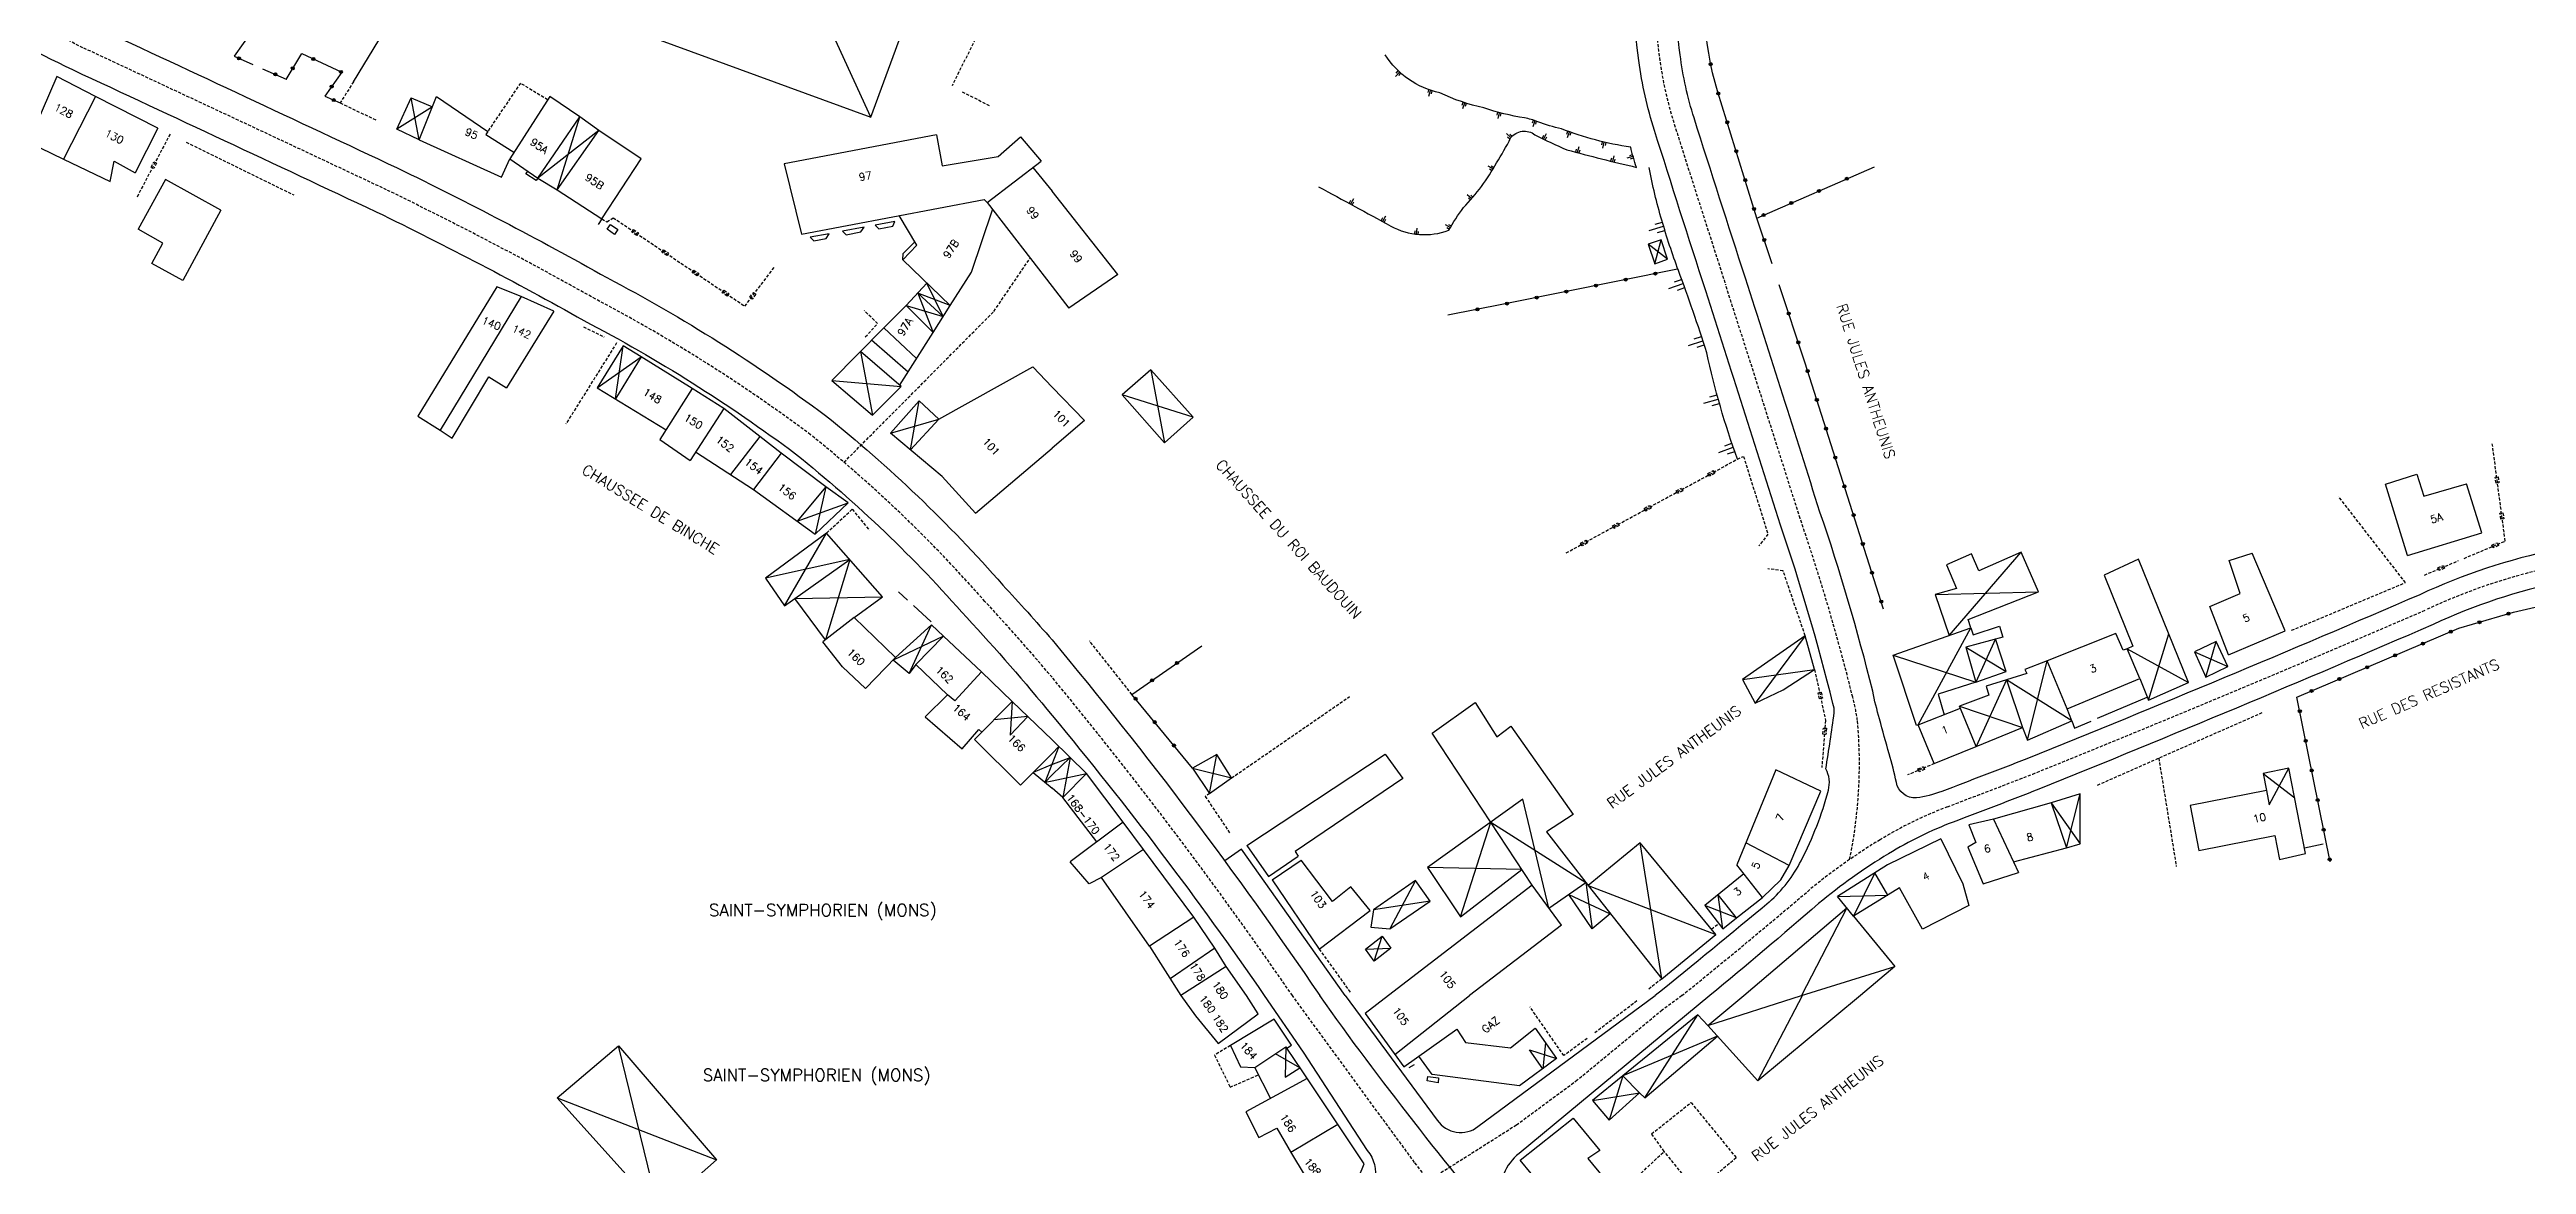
# Model space of a CAD drawing. Header units: millimetres. Extents: x 124000 to 125000, y 125000 to 126000.
# Drawn here: x 124334.3 to 124743.6, y 125472.1 to 125656.4 of the extents above; entities that cross this region are included whole.
import ezdxf
from ezdxf.enums import TextEntityAlignment as Align

# ---------------------------------------------------------------- set-up
doc = ezdxf.new("R2010")
doc.units = ezdxf.units.MM
doc.linetypes.add('DASHED', pattern=[0.75, 0.5, -0.25])
for name, color, linetype in [('W0001', 6, 'DASHED'), ('W0008', 7, 'CONTINUOUS'), ('W0100', 7, 'CONTINUOUS'), ('W0112', 1, 'DASHED'), ('W0211', 2, 'CONTINUOUS'), ('W0310', 3, 'CONTINUOUS'), ('W0322', 7, 'CONTINUOUS'), ('W0471', 7, 'CONTINUOUS'), ('W0980', 7, 'CONTINUOUS'), ('W0984', 7, 'CONTINUOUS'), ('W0989', 7, 'CONTINUOUS'), ('W0991', 7, 'CONTINUOUS')]:
    doc.layers.add(name, color=color, linetype=linetype)
doc.styles.get("Standard").update_dxf_attribs({"font": 'romans.shx', "width": 0.85})

msp = doc.modelspace()

# ---------------------------------------------------------------- linework, layer by layer
at = {"layer": 'W0001'}
for points in [[(124207.81, 125750, 0.008198), (124241.47, 125717.42, 0.017609), (124264.42, 125698.44, 0.053053), (124301.78, 125674.49, -0.012247), (124339.86, 125656.7, -0.001053), (124390.04, 125633.2, -0.015151), (124424.53, 125615.16, -0.039587), (124460.09, 125592.73, -0.044339), (124488.89, 125565.18, -0.012665), (124500, 125552.62, -0.012665)], [(124631.8, 125522.5, 0.07364), (124633.09, 125545.46, 0.029549), (124632.31, 125549.33, 0.022041), (124623.62, 125578.87, 0.001292), (124611.29, 125617.55, -0.001403), (124602.82, 125644.05, -0.044007), (124600.38, 125655.04, -0.099143), (124601.28, 125674.41, -0.031226), (124610.72, 125707.95, -0.023614), (124623.06, 125741.37, -0.000236), (124626.7, 125750)], [(124881.83, 125500, -0.020359), (124842.94, 125523.47, 0.005254), (124785.78, 125560.76, 0.063291), (124766.89, 125569.91, 0.130595), (124749.01, 125571.06, 0.05903), (124727.13, 125563.82, -0.005845), (124662.06, 125536.63, -0.001897), (124647.97, 125531.22, 0.046211), (124636.82, 125525.77, 0.035752), (124624.92, 125517.29, -0.00627), (124604.06, 125500, -0.005417)], [(124500, 125552.62, -0.022263), (124539.72, 125500, -0.022645)], [(124906.83, 125250, 0.078436), (124822.22, 125304.68, 0.036898), (124745.69, 125329.12, -0.067527), (124646.49, 125376.07), (124635.1, 125382.85), (124617.89, 125399.45), (124603.51, 125418.41), (124583.04, 125443.11), (124559.9, 125472.44), (124539.72, 125500)]]:
    msp.add_lwpolyline(points, format="xyb", dxfattribs=at)
for points in [[(124465.62, 125588.16), (124490.4, 125613.12), (124496.37, 125621.91)], [(124604.06, 125500), (124600.82, 125497.6), (124586.8, 125486.01), (124576.73, 125478.58), (124562.27, 125469.43)]]:
    msp.add_lwpolyline(points, dxfattribs=at)
at = {"layer": 'W0008'}
for points in [[(124201.7, 125750, 0.003763), (124238.76, 125714.44, 0.017613), (124261.94, 125695.28, 0.053126), (124300.07, 125670.85, -0.012292), (124338.11, 125653.08, -0.001054), (124388.3, 125629.58, -0.015164), (124422.61, 125611.63, -0.039579), (124457.63, 125589.55, -0.044335), (124485.9, 125562.49, -0.016399), (124500, 125546.32, -0.016399)], [(124213.68, 125750, 0.010498), (124244.17, 125720.39, 0.017605), (124266.91, 125701.6, 0.052978), (124303.49, 125678.13, -0.012202), (124341.6, 125660.32, -0.001053), (124391.77, 125636.83, -0.015138), (124426.45, 125618.69, -0.039594), (124462.55, 125595.91, -0.044343), (124491.87, 125567.87, -0.009083), (124500, 125558.81, -0.009083)], [(124618.51, 125515.46, 0.092685), (124623.79, 125522.31, 0.054849), (124628.29, 125533.96, 0.191988), (124627.86, 125537.49, 0.01014), (124629.24, 125546.78, 0.135654), (124629.03, 125548.28, 0.022241), (124620.36, 125577.79, 0.001293), (124608.02, 125616.5, -0.001403), (124599.55, 125643.01, -0.043876), (124596.98, 125654.56, -0.098707), (124597.93, 125675.19, -0.031132), (124607.46, 125709.04, -0.02358), (124619.9, 125742.71, 0.002528), (124622.95, 125750, -0.411384)], [(124647.01, 125533.75, -0.051975), (124642.84, 125532.69, -0.38246), (124639.52, 125535.26, 0.021413), (124638.34, 125539.96, -0.00766), (124636.74, 125545.74, -0.022456), (124635.61, 125550.32, 0.021888), (124626.89, 125579.94, 0.001291), (124614.57, 125618.61, -0.001403), (124606.1, 125645.08, -0.044154), (124603.79, 125655.52, -0.099635), (124604.63, 125673.63, -0.031323), (124613.98, 125706.87, -0.023649), (124626.23, 125740.03, -0.001935), (124630.46, 125750, 0.002528)], [(124887.28, 125500, -0.020812), (124844.01, 125526.25, 0.002201), (124787.24, 125563.03, 0.063253), (124767.75, 125572.47, 0.130656), (124748.48, 125573.71, 0.05895), (124726.02, 125566.28, -0.00584), (124661.07, 125539.14, -0.001895), (124647.01, 125533.75)], [(124876.31, 125500, -0.027096), (124839.86, 125522.26, 0.005216), (124784.32, 125558.49, 0.063331), (124766.03, 125567.35, 0.130526), (124749.54, 125568.42, 0.059112), (124728.24, 125561.36, -0.00585), (124663.06, 125534.12, -0.001899), (124648.93, 125528.7, 0.046211), (124638.22, 125523.46, 0.03567), (124626.66, 125515.23, -0.00541), (124608.72, 125500, 15.06246)], [(124500, 125558.81, -0.024619), (124544.23, 125500, -0.022645)], [(124500, 125546.32, -0.022645), (124535.07, 125500, 0.97028)], [(124618.51, 125515.46, -0.00332), (124599.69, 125500)], [(124535.07, 125500), (124541.51, 125490.67), (124552.09, 125474.38, -0.235282), (124553.3, 125469.46, -0.386753), (124550.56, 125466.76), (124546.1, 125465.42), (124528.66, 125459.51, 0.01808), (124500, 125448.3)], [(124913.37, 125250, 0.044993), (124868.47, 125285.4, 0.047761), (124810.61, 125314.48, 0.020734), (124752.97, 125331.49, -0.044937), (124701.89, 125350.11, -0.057037), (124649.43, 125382.19, -0.064882), (124607.02, 125422.44), (124576.19, 125459.06, -0.021713), (124544.23, 125500, -0.021713)], [(124548.46, 125500), (124563.66, 125479.39, 0.430779), (124570.38, 125478.35), (124599.69, 125500)], [(124608.72, 125500), (124577.17, 125473.91, 0.126995), (124574.63, 125470.54, 0.242059), (124574.44, 125466.51, 0.041172), (124576.48, 125463.58), (124588.04, 125449.54), (124615.27, 125417.8, 0.065104), (124664.33, 125375.46, 0.051887), (124723.4, 125344.5)]]:
    msp.add_lwpolyline(points, format="xyb", dxfattribs=at)
msp.add_lwpolyline([(124548.46, 125500), (124531.28, 125524.22), (124528.55, 125522.26)], dxfattribs=at)
at = {"layer": 'W0100'}
for points in [[(124432.37, 125659.01), (124470.06, 125645.2), (124483.89, 125682.84), (124446.49, 125696.66), (124432.37, 125659.01), (124483.89, 125682.84)], [(124470.06, 125645.2), (124446.49, 125696.66)], [(124335.56, 125651.93), (124330.89, 125641.09)], [(124341.93, 125648.61), (124335.56, 125651.93)], [(124341.93, 125648.61), (124336.65, 125638.25)], [(124352.21, 125643.4), (124341.93, 125648.61)], [(124395.43, 125641.49), (124391.75, 125643.23), (124394.1, 125648.43), (124397.6, 125646.95), (124391.75, 125643.23)], [(124395.43, 125641.49), (124394.1, 125648.43)], [(124395.43, 125641.49), (124398.26, 125648.62)], [(124398.26, 125648.62), (124406.75, 125642.85), (124406.44, 125642.36), (124411.07, 125639.41)], [(124432.12, 125638.33), (124425.11, 125643.04), (124421.95, 125645.27), (124416.99, 125648.62), (124410.39, 125638.35)], [(124352.21, 125643.4), (124348.48, 125636.04)], [(124425.11, 125643.04), (124415.03, 125635.15), (124418.24, 125633.22), (124421.95, 125645.27)], [(124415.03, 125635.15), (124421.95, 125645.27)], [(124330.89, 125641.09), (124336.65, 125638.25), (124344.36, 125634.57), (124345.01, 125637.95), (124348.48, 125636.04)], [(124395.43, 125641.49), (124409, 125635.31)], [(124418.24, 125633.22), (124425.11, 125643.04)], [(124480.89, 125642.27), (124455.75, 125637.53)], [(124480.89, 125642.27), (124481.85, 125637.16)], [(124481.85, 125637.16), (124491.08, 125638.71), (124494.78, 125641.94), (124498.2, 125637.97)], [(124409, 125635.31), (124410.39, 125638.35)], [(124410.39, 125638.35), (124415.03, 125635.15)], [(124415.03, 125635.15), (124414.75, 125634.73), (124413.04, 125635.86), (124413.36, 125636.3)], [(124425.63, 125628.41), (124432.12, 125638.33)], [(124455.75, 125637.53), (124458.59, 125625.86)], [(124489.28, 125631.09), (124498.2, 125637.97)], [(124496.83, 125636.91), (124500, 125633)], [(124353.5, 125634.89), (124348.97, 125626.7)], [(124362.65, 125629.84), (124353.5, 125634.89)], [(124418.24, 125633.22), (124425.63, 125628.41)], [(124458.59, 125625.86), (124488.8, 125631.63), (124489.28, 125631.09)], [(124489.28, 125631.09), (124500, 125617.23)], [(124510.89, 125619.19), (124500, 125633)], [(124362.65, 125629.84), (124356.38, 125618.22)], [(124425.63, 125628.41), (124425, 125627.45)], [(124468.98, 125627.02), (124465.37, 125626.35)], [(124468.4, 125626.24), (124468.98, 125627.02)], [(124474.02, 125627.95), (124470.77, 125627.35)], [(124471.36, 125626.78), (124470.77, 125627.35)], [(124471.36, 125626.78), (124473.7, 125627.22), (124474.02, 125627.95)], [(124475.34, 125621.61), (124477.66, 125624.06), (124474.74, 125628.94)], [(124486.71, 125619.62), (124490.18, 125629.92)], [(124356.38, 125618.22), (124351.27, 125621.01), (124353.05, 125624.39), (124348.97, 125626.7)], [(124463.17, 125625.94), (124460.05, 125625.36), (124460.62, 125624.8), (124462.66, 125625.18)], [(124462.66, 125625.18), (124463.17, 125625.94)], [(124465.98, 125625.79), (124465.37, 125626.35)], [(124465.98, 125625.79), (124468.4, 125626.24)], [(124475.34, 125621.61), (124475.38, 125622.66), (124477.34, 125624.61)], [(124601.72, 125621.72), (124600.67, 125624.96), (124598.52, 125624.25), (124599.62, 125620.99), (124601.72, 125621.72), (124598.52, 125624.25)], [(124599.62, 125620.99), (124600.67, 125624.96)], [(124483.17, 125614.08), (124475.34, 125621.61)], [(124483.17, 125614.08), (124486.71, 125619.62)], [(124510.89, 125619.19), (124502.8, 125613.65)], [(124408.28, 125617.18), (124395.2, 125595.77)], [(124412.29, 125615.58), (124398.88, 125593.46)], [(124412.29, 125615.58), (124408.28, 125617.18)], [(124417.67, 125613.17), (124412.29, 125615.58)], [(124479.33, 125617.78), (124475.9, 125614.07), (124472.2, 125610.37), (124463.59, 125601.68), (124470.35, 125595.95), (124475.07, 125600.67), (124468.33, 125606.47), (124470.35, 125595.95)], [(124475.9, 125614.07), (124482, 125612.24), (124479.33, 125617.78)], [(124483.17, 125614.08), (124477.81, 125616.13), (124480.34, 125609.63)], [(124477.81, 125616.13), (124482, 125612.24)], [(124500, 125617.23), (124502.8, 125613.65)], [(124417.67, 125613.17), (124409.86, 125600.45)], [(124480.34, 125609.63), (124475.9, 125614.07)], [(124480.34, 125609.63), (124483.17, 125614.08)], [(124432.11, 125605.58), (124429.12, 125607.44), (124424.85, 125600.5), (124436.24, 125593.55)], [(124427.84, 125598.68), (124429.12, 125607.44)], [(124476.2, 125603.07), (124470.17, 125608.33)], [(124477.61, 125605.3), (124472.2, 125610.37)], [(124474.82, 125600.88), (124480.34, 125609.63)], [(124395.2, 125595.77), (124398.88, 125593.46), (124400.9, 125592.15), (124406.95, 125602.29), (124409.86, 125600.45)], [(124424.85, 125600.5), (124432.11, 125605.58)], [(124432.11, 125605.58), (124427.84, 125598.68)], [(124440.54, 125600.37), (124432.11, 125605.58)], [(124473.32, 125592.97), (124478.04, 125598.33), (124481.28, 125595.28), (124496.83, 125603.97), (124500, 125600.58)], [(124516.3, 125603.45), (124511.58, 125599.31), (124518.61, 125591.36), (124523.33, 125595.62), (124511.58, 125599.31)], [(124516.3, 125603.45), (124518.61, 125591.36)], [(124523.33, 125595.62), (124516.3, 125603.45)], [(124440.54, 125600.37), (124435.21, 125591.91)], [(124445.76, 125597.08), (124440.54, 125600.37)], [(124463.59, 125601.68), (124475.07, 125600.67)], [(124481.28, 125595.28), (124476.6, 125590.23), (124478.04, 125598.33)], [(124505.34, 125595.09), (124500, 125600.58)], [(124445.76, 125597.08), (124440.19, 125588.49)], [(124451.7, 125592.43), (124445.76, 125597.08)], [(124473.32, 125592.97), (124481.28, 125595.28)], [(124505.34, 125595.09), (124500, 125590.51)], [(124435.21, 125591.91), (124440.19, 125588.49)], [(124451.7, 125592.43), (124446.86, 125586.16)], [(124455.24, 125589.7), (124451.7, 125592.43)], [(124481.87, 125585.84), (124473.32, 125592.97)], [(124487.33, 125579.74), (124500, 125590.51)], [(124441.1, 125589.9), (124450.67, 125583.69), (124460.84, 125576.28), (124466.3, 125581.44), (124462.62, 125584.09), (124460.84, 125576.28)], [(124455.24, 125589.7), (124450.67, 125583.69)], [(124462.62, 125584.09), (124455.24, 125589.7)], [(124720.34, 125584.55), (124725.5, 125586.22), (124726.71, 125582.58), (124733.75, 125584.61)], [(124462.62, 125584.09), (124457.91, 125578.41)], [(124481.87, 125585.84), (124487.33, 125579.74)], [(124723.96, 125572.75), (124720.34, 125584.55)], [(124736.24, 125576.52), (124733.75, 125584.61)], [(124457.91, 125578.41), (124466.3, 125581.44)], [(124467.32, 125562.49), (124472.01, 125565.92), (124462.75, 125576.47), (124452.66, 125569), (124455.81, 125564.44), (124466.61, 125572.08), (124462.59, 125558.84), (124457.51, 125565.64), (124472.01, 125565.92)], [(124455.81, 125564.44), (124462.75, 125576.47)], [(124723.96, 125572.75), (124736.24, 125576.52)], [(124466.61, 125572.08), (124452.66, 125569)], [(124651.85, 125560.79), (124651.4, 125562.19), (124662.99, 125566.77), (124660.13, 125573.31), (124653.13, 125570.23), (124651.93, 125573.01), (124647.79, 125571.2), (124649.45, 125567.3), (124645.91, 125566.32), (124648.26, 125559.53), (124660.13, 125573.31)], [(124679.73, 125552.44), (124681.16, 125548.85), (124687.79, 125551.78), (124679.51, 125572.15), (124673.87, 125569.52), (124678.61, 125557.79), (124677.67, 125557.34), (124687.79, 125551.78)], [(124691.34, 125564.33), (124696.35, 125566.46), (124694.53, 125571.91), (124698.32, 125573.12)], [(124703.77, 125560.31), (124698.32, 125573.12)], [(124645.91, 125566.32), (124662.99, 125566.77)], [(124467.32, 125562.49), (124462.11, 125558.48)], [(124474.14, 125555.91), (124467.32, 125562.49)], [(124474.14, 125555.91), (124480.09, 125561.32), (124482.05, 125559.42), (124473.72, 125555.47)], [(124476.41, 125553.26), (124480.09, 125561.32)], [(124694.43, 125556.32), (124691.34, 125564.33)], [(124469.18, 125550.77), (124465.38, 125554.33), (124462.11, 125558.48)], [(124482.05, 125559.42), (124477.48, 125554.74)], [(124488.36, 125553.51), (124482.05, 125559.42)], [(124624.46, 125559.49), (124614.1, 125552.25), (124616.2, 125548.36), (124620.8, 125550.54), (124626.02, 125553.89), (124624.46, 125559.49), (124616.2, 125548.36)], [(124643.11, 125544.75), (124642.86, 125544.65), (124638.98, 125556.28), (124651.85, 125560.79), (124652.23, 125559.66), (124656.59, 125561.09), (124657.12, 125559.28), (124651.02, 125557.63), (124652.68, 125551.84), (124657.64, 125553.57), (124655.92, 125558.96), (124652.68, 125551.84), (124646.43, 125549.81), (124647.4, 125546.43)], [(124643.11, 125544.75), (124651.85, 125560.79)], [(124677.67, 125557.34), (124677.01, 125557.09), (124675.8, 125559.87), (124664.43, 125555.35), (124660.76, 125553.94), (124661.06, 125553.26), (124654.36, 125551.16), (124654.81, 125549.65), (124649.97, 125547.87), (124660.38, 125544.32), (124661.21, 125542.21), (124668.51, 125545.45), (124667.77, 125547.41)], [(124651.02, 125557.63), (124657.64, 125553.57)], [(124679.73, 125552.44), (124677.67, 125557.34)], [(124681.16, 125548.85), (124684.53, 125559.79)], [(124690.67, 125552.63), (124694.3, 125554.41), (124692.38, 125558.55), (124688.76, 125556.85), (124690.67, 125552.63), (124692.38, 125558.55)], [(124694.43, 125556.32), (124703.77, 125560.31)], [(124474.14, 125555.91), (124469.18, 125550.77)], [(124483.91, 125548.74), (124482.73, 125549.73), (124477.48, 125554.74), (124476.41, 125553.26), (124473.72, 125555.47)], [(124488.36, 125553.51), (124483.91, 125548.74)], [(124488.36, 125553.51), (124493.43, 125548.65), (124500, 125542.28)], [(124614.1, 125552.25), (124626.02, 125553.89)], [(124638.98, 125556.28), (124652.68, 125551.84)], [(124661.21, 125542.21), (124664.43, 125555.35)], [(124667.77, 125547.41), (124664.43, 125555.35)], [(124688.76, 125556.85), (124694.3, 125554.41)], [(124479.06, 125546.09), (124482.73, 125549.73)], [(124657.7, 125552.21), (124652.7, 125541.19), (124660.38, 125544.32)], [(124668.51, 125545.45), (124657.7, 125552.21), (124660.38, 125544.32)], [(124667.77, 125547.41), (124679.73, 125552.44)], [(124479.06, 125546.09), (124485.16, 125540.8)], [(124487.17, 125542.32), (124493.43, 125548.65)], [(124493.43, 125548.65), (124493.06, 125543.04), (124496, 125546.16), (124490.42, 125545.61)], [(124579.35, 125518.25), (124562.83, 125543.41), (124569.92, 125548.47), (124573.51, 125542.78), (124575.84, 125544.57), (124586.13, 125529.94), (124581.69, 125527.06), (124588.59, 125518.19)], [(124643.11, 125544.75), (124650.12, 125547.5)], [(124652.7, 125541.19), (124649.97, 125547.87)], [(124668.51, 125545.45), (124668.96, 125544.24)], [(124485.16, 125540.8), (124487.92, 125543.97)], [(124487.17, 125542.32), (124494.8, 125534.78)], [(124487.92, 125543.97), (124488.42, 125543.58)], [(124500, 125540.05), (124501.12, 125541.19), (124499.99, 125538.22)], [(124505.69, 125536.75), (124500, 125542.28)], [(124645.78, 125538.36), (124643.11, 125544.75)], [(124645.78, 125538.36), (124652.7, 125541.19)], [(124494.8, 125534.78), (124500, 125540.05)], [(124500, 125538.23), (124496.88, 125536.89)], [(124496.88, 125536.89), (124500, 125534.32)], [(124498.86, 125535.27), (124500, 125538.25)], [(124499.99, 125538.22), (124502.99, 125539.38), (124500, 125536.49)], [(124502.99, 125539.38), (124501.78, 125532.77)], [(124526.03, 125533.44), (124529.67, 125535.99), (124527.21, 125539.86), (124523.22, 125537.63), (124526.03, 125533.44), (124527.21, 125539.86)], [(124523.22, 125537.63), (124529.67, 125535.99)], [(124532.2, 125524.83), (124555.06, 125539.94)], [(124555.06, 125539.94), (124557.94, 125535.91), (124540.19, 125523.84), (124540.65, 125523.07)], [(124619.61, 125537.32), (124613.16, 125521.64)], [(124627.06, 125533.81), (124619.61, 125537.32)], [(124702.82, 125522.49), (124707.13, 125523.5), (124704.39, 125537.61), (124700.15, 125536.75), (124700.66, 125533.93)], [(124701.11, 125531.53), (124704.39, 125537.61)], [(124500, 125536.49), (124498.86, 125535.27), (124500, 125535.49)], [(124500, 125535.49), (124505.69, 125536.75)], [(124507.39, 125525.42), (124501.78, 125532.77), (124500, 125534.32)], [(124505.69, 125536.75), (124501.78, 125532.77)], [(124511.77, 125528.68), (124505.69, 125536.75)], [(124621.81, 125521.54), (124627.06, 125533.81)], [(124658.9, 125522.12), (124667.64, 125524.45), (124669.92, 125525.07), (124669.92, 125533.38), (124665.12, 125531.9), (124669.92, 125525.07)], [(124667.64, 125524.45), (124669.92, 125533.38)], [(124700.66, 125533.93), (124688.07, 125531.41)], [(124700.15, 125536.75), (124705.34, 125532.71)], [(124700.66, 125533.93), (124701.11, 125531.53)], [(124511.77, 125528.68), (124502.97, 125522.13)], [(124515.13, 125524.18), (124511.77, 125528.68)], [(124582.11, 125514.46), (124577.81, 125532.47), (124562.06, 125521.18), (124567.52, 125513.01), (124577.63, 125520.86), (124562.06, 125521.18)], [(124567.52, 125513.01), (124572.5, 125528.67), (124588.21, 125518.68)], [(124655.57, 125529.17), (124651.48, 125528.23)], [(124665.12, 125531.9), (124655.57, 125529.17)], [(124655.57, 125529.17), (124659.72, 125520.37)], [(124665.12, 125531.9), (124667.64, 125524.45)], [(124688.07, 125531.41), (124689.49, 125523.98)], [(124532.2, 125524.83), (124535.75, 125519.69)], [(124588.59, 125518.19), (124600.75, 125502.78), (124609.71, 125510.09), (124597.16, 125525.27), (124588.59, 125518.19), (124609.71, 125510.09)], [(124600.75, 125502.78), (124597.16, 125525.27)], [(124621.81, 125521.54), (124614.64, 125525.25)], [(124646.86, 125525.92), (124638.05, 125521.62)], [(124646.86, 125525.92), (124650.48, 125518.5)], [(124652.66, 125525.31), (124651.33, 125524.52), (124653.84, 125518.5), (124659.72, 125520.37)], [(124651.48, 125528.23), (124652.66, 125525.31)], [(124689.49, 125523.98), (124702.07, 125526.45)], [(124702.07, 125526.45), (124702.82, 125522.49)], [(124706.95, 125524.45), (124710.03, 125525.08)], [(124516.11, 125508.2), (124508.15, 125519.55), (124506.11, 125518.5), (124502.97, 125522.13)], [(124515.13, 125524.18), (124508.15, 125519.55)], [(124523.42, 125512.96), (124515.13, 125524.18)], [(124535.75, 125519.69), (124540.65, 125523.07)], [(124536.38, 125519.13), (124541.18, 125522.39)], [(124552.57, 125514.08), (124549.38, 125518), (124546.32, 125515.55), (124541.18, 125522.39)], [(124617.4, 125516.2), (124613.16, 125521.64)], [(124620.45, 125519.13), (124621.81, 125521.54)], [(124638.05, 125521.62), (124629.79, 125516.41)], [(124536.38, 125519.13), (124544.15, 125507.7)], [(124560.05, 125519.04), (124553.12, 125514.2), (124552.69, 125511.32), (124555.82, 125511.02), (124562.5, 125515.61), (124560.05, 125519.04), (124555.82, 125511.02)], [(124579.35, 125518.25), (124555.6, 125500)], [(124584.17, 125511.65), (124579.35, 125518.25)], [(124582.11, 125514.46), (124588.21, 125518.68), (124589.23, 125511.07), (124585.39, 125516.73), (124592.25, 125513.55), (124589.23, 125511.07)], [(124614.33, 125520.14), (124607.87, 125514.88), (124610.83, 125511.06), (124613.1, 125512.84), (124607.87, 125514.88)], [(124610.83, 125511.06), (124610.1, 125516.69)], [(124613.1, 125512.84), (124610.1, 125516.69)], [(124617.4, 125516.2), (124620.45, 125519.13)], [(124650.48, 125518.5), (124651.51, 125514.92), (124643.83, 125511.01), (124640.06, 125517.82), (124632.46, 125513.12), (124629.79, 125516.41), (124638.13, 125516.63), (124635.95, 125520.3), (124632.46, 125513.12), (124639.28, 125504.82), (124633.57, 125500)], [(124523.42, 125512.96), (124516.11, 125508.2)], [(124526.91, 125507.86), (124523.42, 125512.96)], [(124544.15, 125507.7), (124552.57, 125514.08)], [(124562.5, 125515.61), (124553.12, 125514.2)], [(124613.1, 125512.84), (124617.4, 125516.2)], [(124614.29, 125500), (124631.34, 125514.5), (124623.87, 125500), (124639.28, 125504.82)], [(124516.11, 125508.2), (124521.27, 125500)], [(124551.77, 125507.71), (124554.55, 125509.84), (124555.98, 125507.84), (124553.23, 125505.7), (124551.77, 125507.71), (124555.98, 125507.84)], [(124553.23, 125505.7), (124554.55, 125509.84)], [(124584.17, 125511.65), (124568.96, 125500)], [(124526.91, 125507.86), (124519.51, 125502.8)], [(124528.8, 125504.82), (124521.27, 125500)], [(124528.8, 125504.82), (124526.91, 125507.86)], [(124532.11, 125500), (124528.8, 125504.82)], [(124521.27, 125500), (124523.73, 125496.65), (124527.45, 125492.11), (124534.07, 125496.99)], [(124534.07, 125496.99), (124532.11, 125500)], [(124555.6, 125500), (124551.74, 125497.04), (124558.11, 125488.26), (124566.9, 125494.46), (124568.32, 125492.26), (124575.74, 125491.4), (124579.82, 125494.61), (124583.38, 125489.6), (124577.27, 125485.11), (124562.82, 125486.98), (124560.61, 125490.02)], [(124556.66, 125490.25), (124568.96, 125500)], [(124608.35, 125495.08), (124623.87, 125500)], [(124633.57, 125500), (124616.65, 125485.93), (124608.35, 125495.08), (124614.29, 125500)], [(124616.65, 125485.93), (124624.01, 125500)], [(124528.51, 125461.56), (124531.75, 125462.73), (124538.03, 125465.04), (124543.92, 125466.7), (124550.76, 125470.15), (124551.56, 125472.21), (124541.33, 125487.56), (124538.79, 125491.33), (124539.55, 125491.84), (124536.69, 125496.13), (124529.48, 125491.74), (124531.16, 125488.21), (124533.52, 125488.11), (124538.63, 125491.54), (124538.79, 125491.33)], [(124608.35, 125495.08), (124606.72, 125496.82), (124594.33, 125486.77), (124589.3, 125482.65), (124592.06, 125479.42), (124597.09, 125483.91), (124597.96, 125483.09), (124609.96, 125493.3), (124594.33, 125486.77), (124597.09, 125483.91)], [(124597.96, 125483.09), (124606.72, 125496.82)], [(124581.54, 125492.18), (124581.11, 125487.93)], [(124418.21, 125483.09), (124428.35, 125491.73), (124444.54, 125472.87), (124435, 125464.44), (124418.21, 125483.09), (124444.54, 125472.87)], [(124435, 125464.44), (124428.35, 125491.73)], [(124536.12, 125483.03), (124533.52, 125488.11)], [(124538.63, 125491.54), (124538.53, 125486.53), (124540.97, 125488.09), (124536.94, 125490.4)], [(124559.04, 125488.1), (124559.88, 125488.62)], [(124581.11, 125487.93), (124578.92, 125491.02), (124583.38, 125489.6)], [(124542.16, 125486.32), (124532.03, 125480.8), (124534.19, 125476.53), (124537.16, 125478.12), (124539.56, 125473.88), (124543.92, 125466.7)], [(124562.12, 125486.66), (124563.86, 125486.42), (124563.79, 125485.59), (124561.97, 125485.92), (124562.12, 125486.66)], [(124589.3, 125482.65), (124597.09, 125483.91)], [(124594.33, 125486.77), (124592.06, 125479.42)], [(124591.91, 125455.18), (124577.37, 125472.83), (124586.12, 125479.75), (124590.5, 125474.38), (124588.55, 125473.1), (124598.9, 125460.52)], [(124547.23, 125478.71), (124539.44, 125474.09)]]:
    msp.add_lwpolyline(points, dxfattribs=at)
at = {"layer": 'W0112'}
for p, q in [((124351.11, 125636.97), (124351.57, 125637.85)), ((124351.55, 125636.73), (124351.11, 125636.97)), ((124352.01, 125637.62), (124351.55, 125636.73)), ((124351.57, 125637.85), (124352.01, 125637.62)), ((124430.55, 125626.23), (124430.83, 125626.64)), ((124431.38, 125625.67), (124430.55, 125626.23)), ((124430.83, 125626.64), (124431.66, 125626.09)), ((124431.66, 125626.09), (124431.38, 125625.67)), ((124435.54, 125622.88), (124435.81, 125623.3)), ((124436.37, 125622.33), (124435.54, 125622.88)), ((124435.81, 125623.3), (124436.64, 125622.74)), ((124436.64, 125622.74), (124436.37, 125622.33)), ((124440.52, 125619.54), (124440.79, 125619.95)), ((124441.35, 125618.98), (124440.52, 125619.54)), ((124440.79, 125619.95), (124441.62, 125619.4)), ((124441.62, 125619.4), (124441.35, 125618.98)), ((124445.5, 125616.19), (124445.78, 125616.61)), ((124446.33, 125615.63), (124445.5, 125616.19)), ((124445.78, 125616.61), (124446.61, 125616.05)), ((124446.61, 125616.05), (124446.33, 125615.63)), ((124450.04, 125615.45), (124450.65, 125616.24)), ((124450.44, 125615.14), (124450.04, 125615.45)), ((124451.04, 125615.94), (124450.44, 125615.14)), ((124450.65, 125616.24), (124451.04, 125615.94)), ((124608.39, 125586.31), (124609.27, 125586.79)), ((124608.63, 125585.87), (124608.39, 125586.31)), ((124609.51, 125586.35), (124608.63, 125585.87)), ((124609.27, 125586.79), (124609.51, 125586.35)), ((124603.13, 125583.43), (124604.01, 125583.91)), ((124603.37, 125582.99), (124603.13, 125583.43)), ((124604.25, 125583.47), (124603.37, 125582.99)), ((124604.01, 125583.91), (124604.25, 125583.47)), ((124738.48, 125585.71), (124738.97, 125585.78)), ((124738.61, 125584.72), (124738.48, 125585.71)), ((124739.1, 125584.79), (124738.61, 125584.72)), ((124738.97, 125585.78), (124739.1, 125584.79)), ((124592.6, 125577.67), (124593.48, 125578.15)), ((124593.72, 125577.71), (124592.84, 125577.23)), ((124593.48, 125578.15), (124593.72, 125577.71)), ((124597.87, 125580.55), (124598.74, 125581.03)), ((124598.11, 125580.11), (124597.87, 125580.55)), ((124598.98, 125580.59), (124598.11, 125580.11)), ((124598.74, 125581.03), (124598.98, 125580.59)), ((124739.26, 125579.77), (124739.76, 125579.83)), ((124739.39, 125578.78), (124739.26, 125579.77)), ((124739.89, 125578.84), (124739.39, 125578.78)), ((124739.76, 125579.83), (124739.89, 125578.84)), ((124587.34, 125574.79), (124588.22, 125575.27)), ((124587.58, 125574.35), (124587.34, 125574.79)), ((124588.46, 125574.83), (124587.58, 125574.35)), ((124588.22, 125575.27), (124588.46, 125574.83)), ((124592.84, 125577.23), (124592.6, 125577.67)), ((124737.91, 125574.48), (124738.83, 125574.87)), ((124738.1, 125574.02), (124737.91, 125574.48)), ((124739.02, 125574.41), (124738.1, 125574.02)), ((124738.83, 125574.87), (124739.02, 125574.41)), ((124728.99, 125570.73), (124729.91, 125571.12)), ((124729.18, 125570.27), (124728.99, 125570.73)), ((124730.1, 125570.66), (124729.18, 125570.27)), ((124729.91, 125571.12), (124730.1, 125570.66)), ((124626.59, 125550.05), (124627.08, 125550.15)), ((124626.8, 125549.07), (124626.59, 125550.05)), ((124627.29, 125549.17), (124626.8, 125549.07)), ((124627.08, 125550.15), (124627.29, 125549.17)), ((124627.39, 125543.23), (124627.47, 125544.23)), ((124627.89, 125543.19), (124627.39, 125543.23)), ((124627.47, 125544.23), (124627.97, 125544.19)), ((124627.97, 125544.19), (124627.89, 125543.19)), ((124643.08, 125537.48), (124644, 125537.87)), ((124643.27, 125537.02), (124643.08, 125537.48)), ((124644.19, 125537.41), (124643.27, 125537.02)), ((124644, 125537.87), (124644.19, 125537.41))]:
    msp.add_line(p, q, dxfattribs=at)
for points in [[(124488.97, 125661.41), (124483.47, 125650.41)], [(124384.58, 125651.07), (124382.37, 125647.57), (124388.34, 125644.72)], [(124416.64, 125648.08), (124412.15, 125650.84), (124406.75, 125642.85)], [(124485.16, 125649.43), (124489.82, 125647.03)], [(124354.25, 125642.43), (124348.73, 125631.88)], [(124356.92, 125641.07), (124374.72, 125632.36)], [(124425.63, 125628.41), (124426.44, 125627.91), (124427.48, 125628.6)], [(124427.48, 125628.6), (124449.24, 125613.98), (124454.16, 125620.48)], [(124422.59, 125610.58), (124425.97, 125608.86)], [(124469.14, 125608.89), (124471.18, 125611.11), (124468.96, 125613.24)], [(124428.05, 125607.91), (124419.68, 125594.52)], [(124733.32, 125572.28), (124740.13, 125575.14), (124738, 125591.2)], [(124584.94, 125573.19), (124613.25, 125588.68), (124614.25, 125589.15)], [(124614.25, 125589.15), (124618.3, 125576.3), (124616.82, 125574.36)], [(124704.84, 125560.4), (124723.65, 125568.27), (124712.58, 125582.52)], [(124462.75, 125576.47), (124466.97, 125580.42), (124469.82, 125576.92)], [(124624.46, 125559.49), (124620.8, 125570.23), (124618.3, 125570.55)], [(124726.78, 125569.53), (124732.43, 125571.91)], [(124513.21, 125549.79), (124506.18, 125558.65)], [(124626.02, 125553.89), (124627.82, 125545.51), (124627.2, 125537.73)], [(124529.67, 125535.99), (124549.17, 125549.44)], [(124672.76, 125534.81), (124699.97, 125546.79)], [(124645.78, 125538.36), (124641.38, 125536.48)], [(124682.87, 125539.26), (124685.78, 125521.34)], [(124526.03, 125533.44), (124525.3, 125532.94), (124529.46, 125526.76)], [(124608.96, 125511.01), (124610.15, 125511.93)], [(124544.15, 125507.7), (124549.32, 125500.48)], [(124600.75, 125502.78), (124598.41, 125500.91)], [(124588.43, 125492.93), (124584.58, 125490.08), (124578.95, 125498.17)], [(124589.69, 125493.9), (124596.8, 125499.3)], [(124529.48, 125491.74), (124526.86, 125490.17), (124529.43, 125484.87), (124534.13, 125486.92)], [(124593.53, 125467.05), (124601.15, 125474.26), (124599.07, 125477.15), (124605.59, 125482.33), (124613.07, 125473.19), (124606.47, 125467.67), (124601.15, 125474.26)]]:
    msp.add_lwpolyline(points, dxfattribs=at)
at = {"layer": 'W0211'}
for p, q in [((124556.76, 125651.94), (124557.43, 125652.67)), ((124556.88, 125652.5), (124557.22, 125652.87)), ((124557.31, 125652.11), (124557.65, 125652.48)), ((124562.13, 125649.27), (124562.29, 125649.74)), ((124562.25, 125648.7), (124562.56, 125649.65)), ((124562.68, 125649.08), (124562.84, 125649.56)), ((124567.76, 125647.22), (124567.92, 125647.69)), ((124567.88, 125646.65), (124568.19, 125647.6)), ((124568.31, 125647.04), (124568.47, 125647.51)), ((124573.55, 125645.55), (124573.68, 125646.03)), ((124573.71, 125644.99), (124573.96, 125645.96)), ((124574.11, 125645.4), (124574.24, 125645.88)), ((124579.37, 125644.26), (124579.54, 125644.73)), ((124579.48, 125643.69), (124579.81, 125644.64)), ((124579.92, 125644.07), (124580.08, 125644.54)), ((124575.07, 125642.5), (124575.84, 125641.87)), ((124575.27, 125641.96), (124575.66, 125641.64)), ((124575.64, 125642.41), (124576.03, 125642.09)), ((124581.19, 125642.16), (124580.97, 125641.71)), ((124581.67, 125642.48), (124581.22, 125641.59)), ((124581.7, 125641.91), (124581.48, 125641.46)), ((124585.07, 125642.42), (124585.24, 125642.89)), ((124585.17, 125641.85), (124585.51, 125642.79)), ((124585.61, 125642.23), (124585.78, 125642.7)), ((124586.63, 125639.93), (124586.5, 125639.44)), ((124587.04, 125640.34), (124586.78, 125639.37)), ((124587.19, 125639.78), (124587.06, 125639.3)), ((124590.86, 125640.67), (124590.98, 125641.15)), ((124591.03, 125640.12), (124591.26, 125641.09)), ((124591.43, 125640.54), (124591.54, 125641.02)), ((124572.01, 125637.17), (124572.87, 125636.66)), ((124572.29, 125636.67), (124572.72, 125636.41)), ((124572.58, 125637.16), (124573.01, 125636.91)), ((124592.43, 125638.44), (124592.31, 125637.95)), ((124592.83, 125638.85), (124592.59, 125637.88)), ((124592.99, 125638.3), (124592.87, 125637.81)), ((124595.05, 125638.49), (124596.01, 125638.76)), ((124595.45, 125638.9), (124595.94, 125639.04)), ((124595.61, 125638.35), (124596.09, 125638.48)), ((124549.32, 125631.42), (124549.09, 125630.98)), ((124549.82, 125631.73), (124549.34, 125630.85)), ((124549.83, 125631.15), (124549.59, 125630.71)), ((124568.61, 125632.44), (124569.37, 125631.79)), ((124568.81, 125631.9), (124569.19, 125631.57)), ((124569.18, 125632.34), (124569.56, 125632.01)), ((124554.6, 125628.55), (124554.36, 125628.12)), ((124555.09, 125628.85), (124554.61, 125627.98)), ((124555.1, 125628.28), (124554.86, 125627.84)), ((124560.3, 125626.87), (124560.18, 125625.88)), ((124564.96, 125627.48), (124565.82, 125626.98)), ((124565.25, 125626.98), (124565.68, 125626.73)), ((124565.54, 125627.48), (124565.97, 125627.23)), ((124598.66, 125626.47), (124601.06, 125627.19)), ((124599.65, 125627.52), (124600.85, 125627.88)), ((124559.95, 125626.41), (124559.89, 125625.91)), ((124560.52, 125626.34), (124560.46, 125625.84)), ((124600.06, 125626.14), (124601.26, 125626.5)), ((124601.94, 125616.87), (124604.29, 125617.73)), ((124602.87, 125617.98), (124604.04, 125618.41)), ((124603.36, 125616.62), (124604.54, 125617.05)), ((124605.17, 125607.5), (124607.55, 125608.27)), ((124606.13, 125608.57), (124607.32, 125608.96)), ((124606.58, 125607.2), (124607.77, 125607.59)), ((124607.68, 125597.94), (124610.09, 125598.61)), ((124608.69, 125598.97), (124609.9, 125599.3)), ((124609.08, 125597.58), (124610.28, 125597.91)), ((124610.21, 125589.8), (124612.57, 125590.64)), ((124611.15, 125590.9), (124612.32, 125591.32)), ((124611.63, 125589.54), (124612.81, 125589.96))]:
    msp.add_line(p, q, dxfattribs=at)
for points in [[(124544.05, 125633.69, -0.003167), (124555.98, 125627.22, 0.218344), (124565.57, 125626.52, -0.032431), (124567.98, 125630.26, 0.066092), (124573.44, 125637.66, 0.02844), (124575.78, 125641.78, -0.415458), (124579.79, 125642.31, 0.019396), (124585.09, 125639.82, 0.007385), (124596.56, 125636.92, -0.018158), (124595.62, 125640.27, -0.058065), (124584.17, 125643.3, -0.040514), (124580.27, 125644.47, 0.047098), (124578.09, 125645.09, -0.041711), (124571.33, 125646.74, -0.055014), (124564.08, 125649.23, -0.201523), (124555.04, 125655.54, -1.815931)], [(124613.25, 125588.68, -0.032432), (124608.19, 125606.27, 0.012729), (124603.5, 125619.88, -0.01849), (124600.77, 125628.17, -0.024596), (124598.66, 125636.89, -1.207746)]]:
    msp.add_lwpolyline(points, format="xyb", dxfattribs=at)
at = {"layer": 'W0310'}
msp.add_lwpolyline([(124384.58, 125651.07), (124399.63, 125675.83)], dxfattribs=at)
at = {"layer": 'W0322'}
msp.add_lwpolyline([(124616.49, 125628.54), (124610.02, 125649.36, -0.140673), (124609.45, 125675.38), (124613.84, 125692.47), (124642.27, 125680.75)], format="xyb", dxfattribs=at)
for points in [[(124358.13, 125658.26), (124361.22, 125662.22), (124367.84, 125659.5), (124364.87, 125655.29)], [(124373.42, 125651.46), (124376.01, 125655.74), (124382.63, 125652.63), (124379.81, 125648.7)], [(124364.87, 125655.29), (124367.95, 125653.93)], [(124369.55, 125653.22), (124373.45, 125651.51)], [(124379.81, 125648.7), (124382.37, 125647.57)], [(124618.97, 125620.95), (124616.49, 125628.54), (124635.9, 125637.03)], [(124603.35, 125620.11), (124574.59, 125614.28), (124565.39, 125612.48)], [(124637.41, 125563.91), (124624.39, 125604.72), (124620.18, 125617.5)], [(124711.21, 125522.1), (124705.72, 125549.36), (124732.46, 125560.72), (124741.48, 125563.38), (124745.09, 125564.24), (124749.64, 125565.18), (124753.87, 125534.01), (124754.42, 125529.7)], [(124523.22, 125537.63), (124513.21, 125549.79), (124524.74, 125557.85)]]:
    msp.add_lwpolyline(points, dxfattribs=at)
for centre, radius in [((124365.64, 125654.95), 0.25), ((124365.64, 125654.95), 0.15), ((124371.66, 125652.29), 0.25), ((124371.66, 125652.29), 0.15), ((124374.53, 125653.3), 0.25), ((124374.53, 125653.3), 0.15), ((124377.95, 125654.83), 0.25), ((124377.95, 125654.83), 0.15), ((124382.48, 125652.7), 0.25), ((124382.48, 125652.7), 0.15), ((124608.84, 125653.98), 0.25), ((124608.84, 125653.98), 0.15), ((124380.95, 125650.28), 0.25), ((124380.95, 125650.28), 0.15), ((124381.31, 125648.04), 0.25), ((124381.31, 125648.04), 0.15), ((124610.09, 125649.14), 0.25), ((124610.09, 125649.14), 0.15), ((124611.57, 125644.37), 0.25), ((124611.57, 125644.37), 0.15), ((124613.06, 125639.59), 0.25), ((124613.06, 125639.59), 0.15), ((124614.54, 125634.82), 0.25), ((124631.32, 125635.03), 0.25), ((124631.32, 125635.03), 0.15), ((124614.54, 125634.82), 0.15), ((124622.16, 125631.02), 0.25), ((124622.16, 125631.02), 0.15), ((124626.74, 125633.03), 0.25), ((124626.74, 125633.03), 0.15), ((124616.02, 125630.04), 0.25), ((124616.02, 125630.04), 0.15), ((124617.58, 125629.02), 0.25), ((124617.58, 125629.02), 0.15), ((124617.68, 125624.92), 0.25), ((124617.68, 125624.92), 0.15), ((124594.8, 125618.38), 0.25), ((124599.7, 125619.37), 0.25), ((124599.7, 125619.37), 0.15), ((124575.2, 125614.4), 0.25), ((124575.2, 125614.4), 0.15), ((124580.1, 125615.4), 0.25), ((124580.1, 125615.4), 0.15), ((124585, 125616.39), 0.25), ((124585, 125616.39), 0.15), ((124589.9, 125617.38), 0.25), ((124589.9, 125617.38), 0.15), ((124594.8, 125618.38), 0.15), ((124570.3, 125613.44), 0.25), ((124570.3, 125613.44), 0.15), ((124621.74, 125612.75), 0.25), ((124621.74, 125612.75), 0.15), ((124623.31, 125608), 0.25), ((124623.31, 125608), 0.15), ((124624.86, 125603.25), 0.25), ((124624.86, 125603.25), 0.15), ((124626.38, 125598.48), 0.25), ((124626.38, 125598.48), 0.15), ((124627.9, 125593.72), 0.25), ((124627.9, 125593.72), 0.15), ((124629.42, 125588.95), 0.25), ((124629.42, 125588.95), 0.15), ((124630.94, 125584.19), 0.25), ((124630.94, 125584.19), 0.15), ((124632.46, 125579.43), 0.25), ((124632.46, 125579.43), 0.15), ((124633.98, 125574.66), 0.25), ((124633.98, 125574.66), 0.15), ((124635.5, 125569.9), 0.25), ((124635.5, 125569.9), 0.15), ((124637.02, 125565.14), 0.25), ((124637.02, 125565.14), 0.15), ((124735.88, 125561.73), 0.25), ((124735.88, 125561.73), 0.15), ((124740.67, 125563.14), 0.25), ((124740.67, 125563.14), 0.15), ((124726.54, 125558.2), 0.25), ((124726.54, 125558.2), 0.15), ((124731.14, 125560.16), 0.25), ((124731.14, 125560.16), 0.15), ((124520.64, 125554.98), 0.25), ((124520.64, 125554.98), 0.15), ((124717.33, 125554.29), 0.25), ((124717.33, 125554.29), 0.15), ((124721.93, 125556.25), 0.25), ((124721.93, 125556.25), 0.15), ((124513.8, 125549.07), 0.25), ((124513.8, 125549.07), 0.15), ((124516.54, 125552.12), 0.25), ((124516.54, 125552.12), 0.15), ((124708.13, 125550.38), 0.25), ((124708.13, 125550.38), 0.15), ((124712.73, 125552.34), 0.25), ((124712.73, 125552.34), 0.15), ((124516.98, 125545.21), 0.25), ((124516.98, 125545.21), 0.15), ((124706.19, 125547.02), 0.25), ((124706.19, 125547.02), 0.15), ((124520.16, 125541.35), 0.25), ((124520.16, 125541.35), 0.15), ((124707.18, 125542.12), 0.25), ((124707.18, 125542.12), 0.15), ((124708.17, 125537.22), 0.25), ((124708.17, 125537.22), 0.15), ((124709.15, 125532.32), 0.25), ((124709.15, 125532.32), 0.15), ((124710.14, 125527.42), 0.25), ((124710.14, 125527.42), 0.15), ((124711.13, 125522.51), 0.25), ((124711.13, 125522.51), 0.15)]:
    msp.add_circle(centre, radius, dxfattribs=at)
at = {"layer": 'W0471', "color": 0}
for p, q in [((124426.46, 125626.69), (124427.04, 125627.5)), ((124427.04, 125627.5), (124428.26, 125626.63)), ((124427.68, 125625.82), (124426.46, 125626.69)), ((124428.26, 125626.63), (124427.68, 125625.82))]:
    msp.add_line(p, q, dxfattribs=at)
at = {"layer": 'W0989'}
for points in [[(124476.1, 125565.38), (124474.62, 125566.75)], [(124480.02, 125561.77), (124477.08, 125564.48)], [(124672.75, 125545.85), (124680.98, 125549.32)], [(124668.96, 125544.24), (124671.69, 125545.4)]]:
    msp.add_lwpolyline(points, dxfattribs=at)

# ---------------------------------------------------------------- texts
at = {"layer": 'W0980'}
for p in [(124462.13, 125514), (124461.1, 125486.74)]:
    msp.add_text('SAINT-SYMPHORIEN (MONS)', height=2, dxfattribs=at).set_placement(p, align=Align.MIDDLE)
at = {"layer": 'W0984'}
msp.add_text('GAZ', height=1.25, rotation=38.4693, dxfattribs=at).set_placement((124572.47, 125495.18), align=Align.MIDDLE)
at = {"layer": 'W0989'}
for s, rotation, p in [('RUE JULES ANTHEUNIS', 287.72, (124634.5, 125601.56)), ('CHAUSSEE DE BINCHE', 328.456, (124433.65, 125580.4)), ('CHAUSSEE DU ROI BAUDOUIN', 312.1485, (124539.11, 125575.48)), ('RUE DES RESISTANTS', 23.7695, (124727.55, 125549.88)), ('RUE JULES ANTHEUNIS', 36.4574, (124602.79, 125539.48)), ('RUE JULES ANTHEUNIS', 37.8662, (124626.5, 125481.41))]:
    msp.add_text(s, height=1.75, rotation=rotation, dxfattribs=at).set_placement(p, align=Align.MIDDLE)
at = {"layer": 'W0991'}
for s, rotation, p in [('128', 332.4861, (124336.67, 125646.28)), ('95', 335.5305, (124404.08, 125642.49)), ('130', 333.1053, (124345.04, 125641.99)), ('95A', 325.4038, (124415.26, 125640.45)), ('95B', 326.9196, (124424.39, 125634.59)), ('97', 10.6626, (124469.15, 125635.48)), ('99', 307.7348, (124496.81, 125629.37)), ('97B', 57.4445, (124483.3, 125623.45)), ('99', 308.2485, (124503.97, 125622.18)), ('140', 338.2219, (124407.36, 125611.12)), ('142', 335.9042, (124412.35, 125609.75)), ('97A', 57.7738, (124475.71, 125610.56)), ('148', 328.2708, (124433.96, 125599.15)), ('150', 327.788, (124440.75, 125594.92)), ('101', 314.2227, (124501.55, 125595.39)), ('152', 321.9441, (124445.96, 125591.21)), ('101', 311.8538, (124489.96, 125590.74)), ('154', 322.3385, (124450.72, 125587.5)), ('156', 322.7662, (124456.21, 125583.31)), ('5A', 17.0837, (124728.77, 125578.94)), ('5', 23.0964, (124697.33, 125562.45)), ('160', 316.0629, (124467.61, 125555.96)), ('162', 316.9818, (124482.23, 125553.06)), ('3', 22.8095, (124672.01, 125554.08)), ('164', 319.0617, (124485.06, 125546.84)), ('166', 315.337, (124494.15, 125541.75)), ('1', 22.2253, (124647.54, 125543.95)), ('168-170', 307.0213, (124505.14, 125530.01)), ('7', 66.8361, (124620.3, 125529.45)), ('10', 11.2969, (124699.53, 125529.39)), ('172', 306.6885, (124509.84, 125523.74)), ('6', 12.9798, (124654.54, 125524.31)), ('8', 15.9275, (124661.58, 125526.21)), ('5', 67.9777, (124616.32, 125521.54)), ('174', 306.4714, (124515.66, 125515.89)), ('103', 304.204, (124543.98, 125515.94)), ('3', 37.9388, (124613.27, 125517.21)), ('4', 25.9901, (124644.43, 125519.73)), ('176', 304.3565, (124521.45, 125507.87)), ('178', 301.8577, (124524.03, 125503.96)), ('180', 304.5102, (124527.8, 125500.91)), ('105', 306.1676, (124565.35, 125502.68)), ('180', 306.1888, (124525.69, 125498.6)), ('182', 302.9346, (124527.82, 125495.44)), ('105', 305.3415, (124557.62, 125496.59)), ('184', 311.8522, (124532.48, 125490.91)), ('186', 303.208, (124539.02, 125478.95)), ('188', 309.4593, (124543.05, 125471.7))]:
    msp.add_text(s, height=1.25, rotation=rotation, dxfattribs=at).set_placement(p, align=Align.MIDDLE)

doc.saveas('drawing.dxf')
